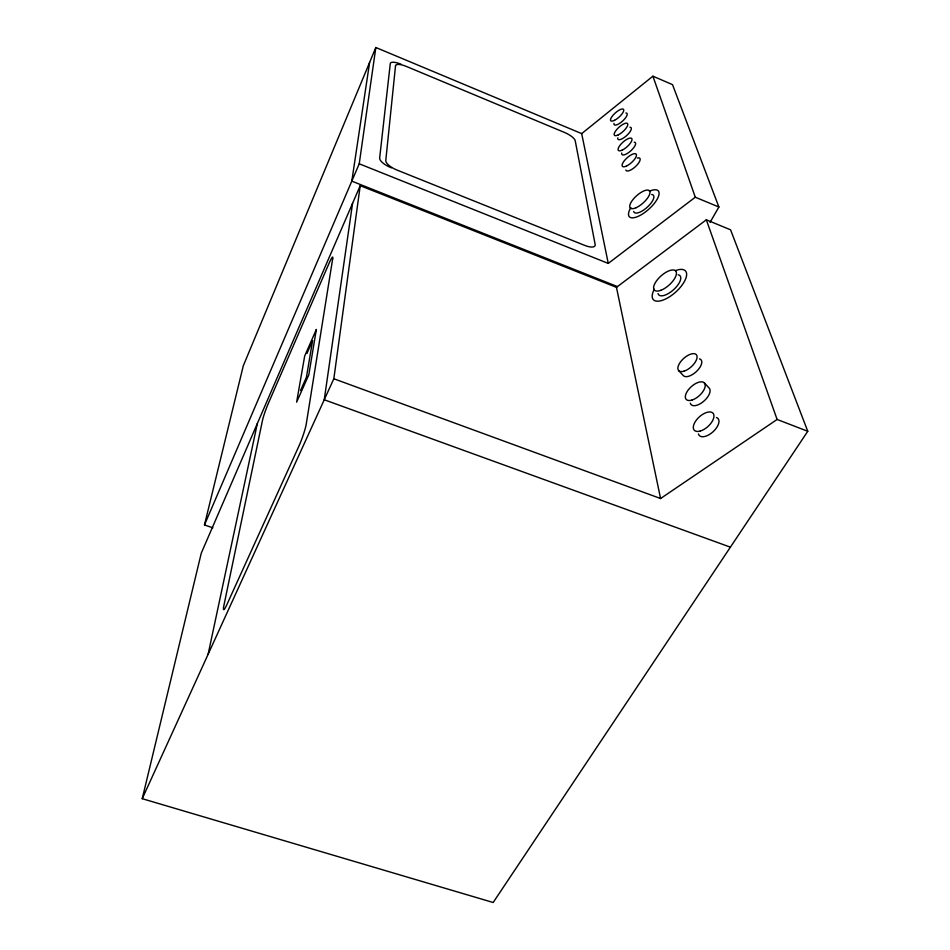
<?xml version="1.0" encoding="UTF-8"?>
<svg xmlns="http://www.w3.org/2000/svg" width="950" height="950" viewBox="0 0 950 950"><rect width="100%" height="100%" fill="white"/><g stroke="black" fill="none" stroke-linecap="round" stroke-linejoin="round"><path stroke-width="1.43" d="M142.239 798.689L333.83 378.753L360.216 185.666L616.455 287.339L660.582 498.524L777.112 419.461L807.761 431.288L493.169 902.5L142.239 798.689L201.281 553.138L360.216 185.666M212.871 527.808L204.464 524.97L359.231 163.804L375.832 47.5L581.685 133.618L608.261 263.411L695.293 197.208L718.889 207.017L710.03 222.419M352.557 203.371L324.247 399.76L730.396 547.164M369.609 62.427L351.809 181.141L617.369 286.556M208.109 654.312L257.343 423.51M204.464 524.97L243.307 365.762L375.832 47.5M306.933 353.459L312.609 340.575L306.423 377.281L300.544 390.521M581.685 133.618L652.911 76.178L672.517 84.645L718.889 207.017M616.455 287.339L706.325 219.806L730.574 229.817L807.761 431.288M333.83 378.753L660.582 498.524M359.231 163.804L608.261 263.411M678.704 370.642L683.442 375.701A11.863 5.676 -41.9 0 0 697.336 370.607A11.863 5.676 -41.9 0 0 699.521 358.874M704.283 382.838L709.127 388.039A12.243 6.068 -42 0 1 703.166 401.743A12.243 6.068 -42 0 1 690.318 403.18M706.325 219.806L777.112 419.461M652.911 76.178L695.293 197.208M716.454 417.501A12.647 6.508 -42.2 0 1 713.094 431.728A12.647 6.508 -42.2 0 1 698.452 433.96M675.414 270.643A21.541 9.251 -41.7 0 1 685.247 279.822A21.541 9.251 -41.7 0 1 661.853 300.485A21.541 9.251 -41.7 0 1 654.324 289.263M678.169 274.776A14.297 6.139 -41.7 0 1 674.001 289.334A14.297 6.139 -41.7 0 1 658.041 293.562M629.945 127.217A8.764 2.969 -41.8 0 1 626.276 135.898A8.764 2.969 -41.8 0 1 617.773 137.845M625.884 112.967A8.574 2.838 -41.8 0 1 622.274 121.351A8.574 2.838 -41.8 0 1 613.997 123.381M651.7 194.465A12.896 4.904 -41.7 0 1 647.722 206.779A12.896 4.904 -41.7 0 1 633.674 211.494M649.396 191.247A19.427 7.386 -41.7 0 1 657.661 198.277A19.427 7.386 -41.7 0 1 636.453 217.039A19.427 7.386 -41.7 0 1 630.859 207.634M634.196 142.167A8.977 3.123 -41.8 0 1 630.467 151.145A8.977 3.123 -41.8 0 1 621.716 153.009M637.319 158.021A9.179 3.277 -41.8 0 1 636.595 165.502A9.179 3.277 -41.8 0 1 625.848 170.002M401.102 64.232A11.388 3.562 24.6 0 0 390.284 63.579L379.679 157.783A12.706 4.655 24.6 0 0 391.459 167.841M395.532 65.764L385.807 160.241A12.694 4.655 24.7 0 0 397.611 170.311L584.618 245.361A12.849 4.607 27.6 0 0 595.151 244.423L575.201 140.659A11.032 3.408 26.7 0 0 564.549 132.466L406.291 66.405A11.376 3.551 24.6 0 0 395.532 65.764M332.666 258.851L306.268 423.926A16.934 2.042 -70.1 0 1 298.822 446.31L226.848 604.675A16.019 1.758 -70.8 0 1 223.844 605.768L262.426 420.66A13.122 1.235 -69.9 0 1 268.244 403.619L328.7 264.159A13.276 1.318 -69.4 0 1 332.666 258.851M316.338 329.508L308.821 374.775L296.626 402.183L304.689 356.001L316.338 329.508M700.221 431.062A12.682 6.46 -42.2 0 0 713.794 414.604A12.682 6.46 -42.2 0 0 696.884 419.437A12.682 6.46 -42.2 0 0 700.221 431.062M691.944 400.081A12.267 6.032 -42.1 0 0 705.078 384.228A12.267 6.032 -42.1 0 0 688.821 389.215A12.267 6.032 -42.1 0 0 691.944 400.081M684.202 371.106A11.887 5.641 -42 0 0 696.932 355.811A11.887 5.641 -42 0 0 681.281 360.929A11.887 5.641 -42 0 0 684.202 371.106M660.998 290.249A14.333 6.092 -41.8 0 0 676.317 272.08A14.333 6.092 -41.8 0 0 657.792 279.241A14.333 6.092 -41.8 0 0 660.998 290.249M618.367 134.829A8.787 2.945 -41.9 0 0 627.76 123.987A8.787 2.945 -41.9 0 0 616.835 129.426A8.787 2.945 -41.9 0 0 618.367 134.829M626.561 166.013A9.203 3.254 -41.8 0 0 636.405 154.589A9.203 3.254 -41.8 0 0 624.874 160.063A9.203 3.254 -41.8 0 0 626.561 166.013M636.084 207.717A12.908 4.869 -41.8 0 0 649.895 191.567A12.908 4.869 -41.8 0 0 633.543 198.871A12.908 4.869 -41.8 0 0 636.084 207.717M614.555 120.317A8.586 2.814 -41.9 0 0 623.734 109.749A8.586 2.814 -41.9 0 0 613.094 115.164A8.586 2.814 -41.9 0 0 614.555 120.317M622.357 150.041A8.989 3.099 -41.8 0 0 631.976 138.926A8.989 3.099 -41.8 0 0 620.766 144.376A8.989 3.099 -41.8 0 0 622.357 150.041"/></g></svg>
